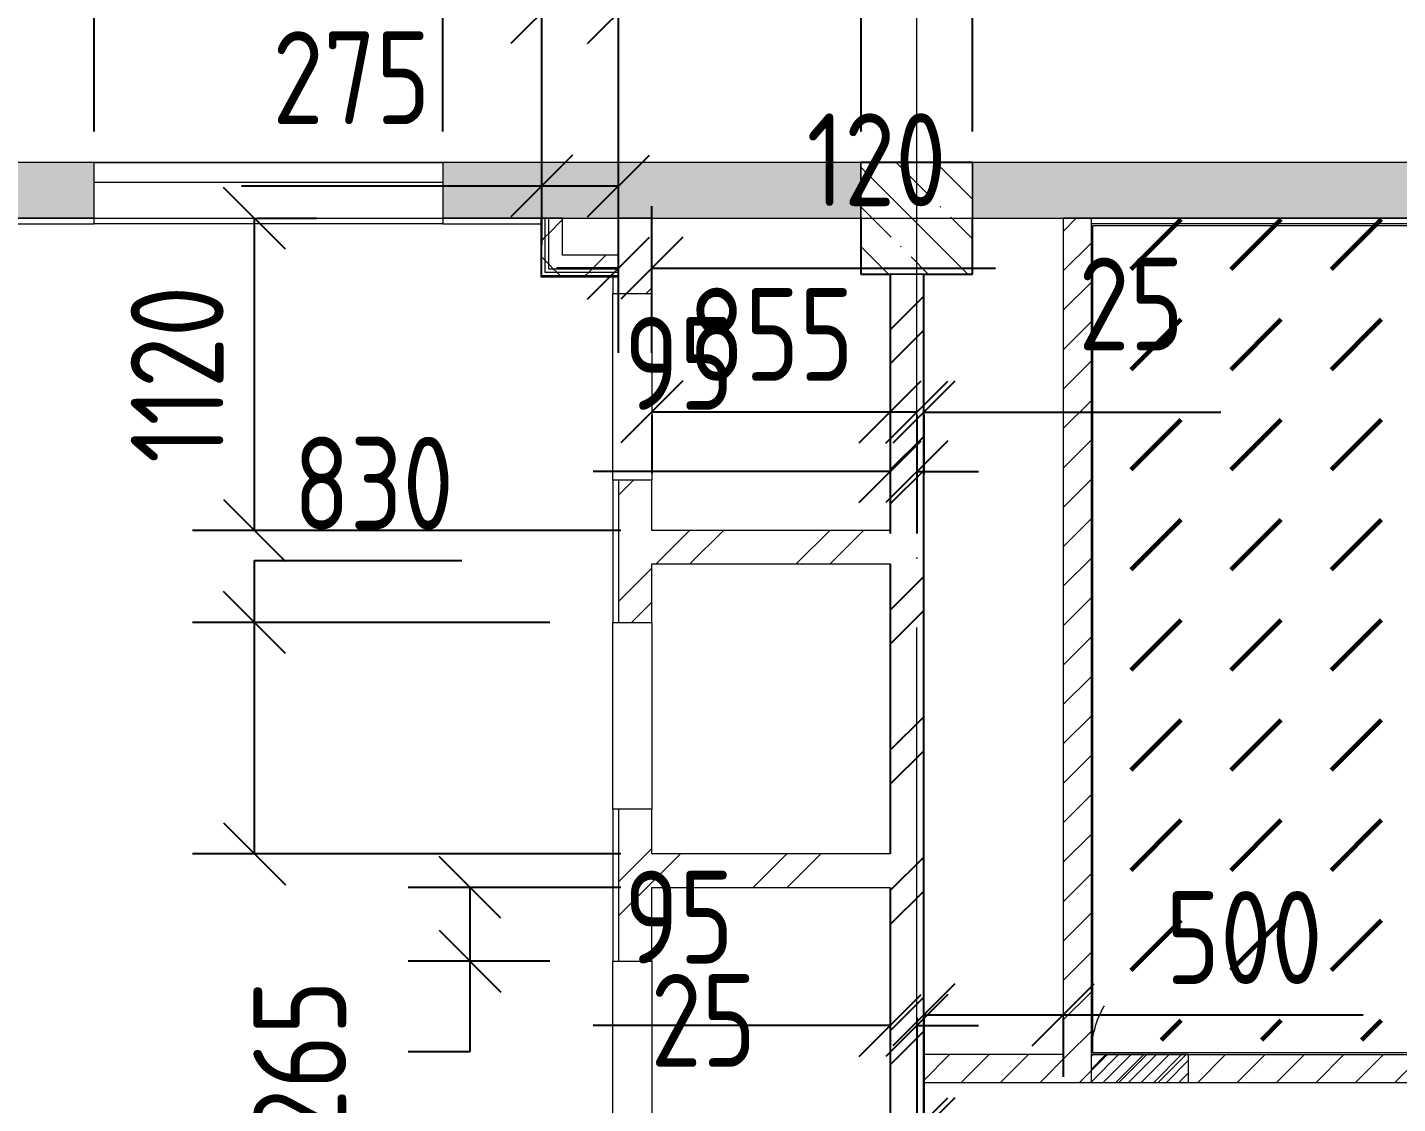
# Model space of a CAD drawing. Header units: millimetres. Extents: x -68946 to 288321, y -402657 to 324925.
# Drawn here: x 51360 to 56275, y 55199 to 59060 of the extents above; entities that cross this region are included whole.
import ezdxf

# ---------------------------------------------------------------- set-up
doc = ezdxf.new("R2010")
doc.units = ezdxf.units.MM
doc.linetypes.add('ADSK_Линия сетки', pattern=[2500, 2000, -250, 0, -250])
doc.layers.get('Defpoints').update_dxf_attribs({"color": 250})
for name, color, linetype, lineweight in [('4.3.1) Обесп. пов.-ти ЧНП-8', 152, 'Continuous', 60), ('A-____-____-DIMS', 250, 'Continuous', 9), ('A-DETL-GENF-OTLN', 250, 'Continuous', 5), ('A-DOOR-____-MCUT', 250, 'Continuous', 5), ('A-DOOR-____-OTLN', 250, 'Continuous', 5), ('A-GLAZ-____-MCUT', 250, 'Continuous', 9), ('A-GLAZ-____-OTLN', 250, 'Continuous', 5), ('A-WALL-____-MCUT', 250, 'Continuous', 13), ('A-WALL-____-PATT', 250, 'Continuous', 13), ('A-WALL-FNSH-MCUT', 250, 'Continuous', 13), ('I-WALL-____-OTLN', 250, 'Continuous', 9), ('S-COLS-____-MCUT', 250, 'Continuous', 25), ('S-COLS-____-OTLN', 250, 'Continuous', 9), ('S-GRID-____-OTLN', 250, 'Continuous', 9)]:
    doc.layers.add(name, color=color, linetype=linetype, lineweight=lineweight)
doc.styles.get("Standard").update_dxf_attribs({"font": 'ГОСТ тип А.ttf'})
doc.dimstyles.new('А3', dxfattribs={"dimtxt": 333, "dimasz": 222, "dimexe": 222, "dimexo": 111, "dimgap": 111, "dimtad": 1, "dimtoh": 1, "dimdec": 0, "dimrnd": 0.0015, "dimzin": 0, "dimdsep": 46, "dimtxsty": 'Standard', "dimblk": 'OBLIQUE', "dimcen": 0, "dimclrd": 7, "dimclre": 7, "dimclrt": 7, "dimadec": 0, "dimazin": 0, "dimtfac": 1, "dimtdec": 0, "dimtofl": 0, "dimtmove": 0, "dimatfit": 3, "dimfxl": 1, "dimtolj": 1, "dimtzin": 0, "dimarcsym": 0})
pattern_1 = [(45, (0, 0), (-251.4472, 251.4472), []), (45, (0, 381), (-251.4472, 251.4472), [])]
pattern_2 = [(45, (0, 0), (-70.71068, 70.71068), [])]
pattern_3 = [(45, (0, 0), (-141.42136, 141.42136), []), (135, (0, 0), (-141.42136, -141.42136), [])]

# ---------------------------------------------------------------- blocks, each defined once
blk = doc.blocks.new('Окно_СКБ_1Ст1 - 120_Окно_СКБ_1Ст_1250_ОК14Л-V5-Кладочный план на отм_ 0_000_ Секция 1_')
at = {"layer": 'A-GLAZ-____-MCUT'}
for p, q in [((-625, -125), (625, -125)), ((-625, -195), (625, -195))]:
    blk.add_line(p, q, dxfattribs=at)
at = {"layer": 'A-GLAZ-____-OTLN'}
for p, q in [((625, -125), (-625, -125)), ((-625, -195), (625, -195))]:
    blk.add_line(p, q, dxfattribs=at)
blk = doc.blocks.new('АР_Люк - ЛРС_ВК_350х400_наружный_NCS S 1000-N-42723972-Кладочный план на отм_ 0_000_ Секция 1_')
at = {"layer": 'A-DOOR-____-OTLN'}
h = blk.add_hatch(dxfattribs=at)
h.set_pattern_fill('FP_29', color=256, style=0, pattern_type=2)
h.set_pattern_definition([(45, (125, 0), (-22.6274, 22.6274), [])])
h.paths.add_polyline_path([(214.7, 50), (-50, 50), (-50, -50), (300, -50), (300, 50)])
at = {"layer": 'A-DETL-GENF-OTLN', "lineweight": 9}
for p, q in [((300, 50), (-50, 50)), ((-50, 50), (-50, -50)), ((300, -50), (300, 50)), ((-50, -50), (300, -50))]:
    blk.add_line(p, q, dxfattribs=at)
at = {"layer": 'A-DOOR-____-MCUT'}
blk.add_arc((300, 50), 350, 150, 180, dxfattribs=at)
blk = doc.blocks.new('_Oblique')
at = {"color": 0, "linetype": 'ByBlock', "lineweight": -2}
blk.add_line((-0.5, -0.5), (0.5, 0.5), dxfattribs=at)
blk = doc.blocks.new('DIMBLOCK197-Кладочный план на отм_ 0_000_ Секция 1_')
at = {"layer": 'A-____-____-DIMS', "color": 7, "lineweight": -2, "transparency": 16777216}
for p, q in [((54455, 55506.5), (54455, 55257.8)), ((54550, 55506.5), (54550, 55257.8)), ((54455, 55479.8), (53389.4, 55479.8)), ((54550, 55479.8), (54772, 55479.8))]:
    blk.add_line(p, q, dxfattribs=at)
at = {"layer": 'Defpoints', "color": 0, "transparency": 16777216}
for p in [(54455, 55617.5), (54550, 55617.5), (54550, 55479.8)]:
    blk.add_point(p, dxfattribs=at)
at = {"layer": 'A-____-____-DIMS', "color": 7, "lineweight": -2, "transparency": 16777216, "xscale": 222, "yscale": 222, "zscale": 222}
blk.add_blockref('_Oblique', (54455, 55479.8), dxfattribs=at)
at = {"layer": 'A-____-____-DIMS', "color": 7, "lineweight": -2, "transparency": 16777216, "xscale": 222, "yscale": 222, "zscale": 222, "rotation": 180}
blk.add_blockref('_Oblique', (54550, 55479.8), dxfattribs=at)
at = {"layer": 'A-____-____-DIMS', "color": 7, "transparency": 16777216, "insert": (53500.4, 56034.8), "char_height": 333, "width": 1.678, "attachment_point": 1, "line_spacing_factor": 1.022761}
blk.add_mtext('\\A1;95', dxfattribs=at)
blk = doc.blocks.new('DIMBLOCK198-Кладочный план на отм_ 0_000_ Секция 1_')
at = {"layer": 'A-____-____-DIMS', "color": 7, "lineweight": -2, "transparency": 16777216}
for p, q in [((54550, 55506.5), (54550, 54887.2)), ((54575, 55506.5), (54575, 54887.2)), ((54550, 55109.2), (53484.4, 55109.2)), ((54575, 55109.2), (54797, 55109.2))]:
    blk.add_line(p, q, dxfattribs=at)
at = {"layer": 'Defpoints', "color": 0, "transparency": 16777216}
for p in [(54550, 55617.5), (54575, 55617.5), (54575, 55109.2)]:
    blk.add_point(p, dxfattribs=at)
at = {"layer": 'A-____-____-DIMS', "color": 7, "lineweight": -2, "transparency": 16777216, "xscale": 222, "yscale": 222, "zscale": 222}
blk.add_blockref('_Oblique', (54550, 55109.2), dxfattribs=at)
at = {"layer": 'A-____-____-DIMS', "color": 7, "lineweight": -2, "transparency": 16777216, "xscale": 222, "yscale": 222, "zscale": 222, "rotation": 180}
blk.add_blockref('_Oblique', (54575, 55109.2), dxfattribs=at)
at = {"layer": 'A-____-____-DIMS', "color": 7, "transparency": 16777216, "insert": (53595.4, 55664.2), "char_height": 333, "width": 1.242, "attachment_point": 1, "line_spacing_factor": 1.022761}
blk.add_mtext('\\A1;25', dxfattribs=at)
blk = doc.blocks.new('DIMBLOCK199-Кладочный план на отм_ 0_000_ Секция 1_')
at = {"layer": 'A-____-____-DIMS', "color": 7, "lineweight": -2, "transparency": 16777216}
for p, q in [((54575, 55517.5), (55075, 55517.5)), ((54575, 55506.5), (54575, 55295.5)), ((55075, 55517.5), (56151.7, 55517.5)), ((55075, 55506.5), (55075, 55295.5))]:
    blk.add_line(p, q, dxfattribs=at)
at = {"layer": 'Defpoints', "color": 0, "transparency": 16777216}
for p in [(54575, 55617.5), (55075, 55617.5), (55075, 55517.5)]:
    blk.add_point(p, dxfattribs=at)
at = {"layer": 'A-____-____-DIMS', "color": 7, "lineweight": -2, "transparency": 16777216, "xscale": 222, "yscale": 222, "zscale": 222, "rotation": 180}
blk.add_blockref('_Oblique', (54575, 55517.5), dxfattribs=at)
at = {"layer": 'A-____-____-DIMS', "color": 7, "lineweight": -2, "transparency": 16777216, "xscale": 222, "yscale": 222, "zscale": 222}
blk.add_blockref('_Oblique', (55075, 55517.5), dxfattribs=at)
at = {"layer": 'A-____-____-DIMS', "color": 7, "transparency": 16777216, "insert": (55724.4, 55795), "char_height": 333, "width": 1.862, "attachment_point": 5}
blk.add_mtext('\\A1;500', dxfattribs=at)
blk = doc.blocks.new('DIMBLOCK209-Кладочный план на отм_ 0_000_ Секция 1_')
at = {"layer": 'A-____-____-DIMS', "color": 7, "lineweight": -2, "transparency": 16777216}
for p, q in [((53489, 55975), (52725.4, 55975)), ((52947.4, 55975), (52947.4, 55710)), ((53233.7, 55710), (52725.4, 55710)), ((52947.4, 55710), (52947.4, 55384.9)), ((52947.4, 55384.9), (52725.4, 55384.9))]:
    blk.add_line(p, q, dxfattribs=at)
at = {"layer": 'Defpoints', "color": 0, "transparency": 16777216}
for p in [(52947.4, 55975), (53600, 55975), (53344.7, 55710)]:
    blk.add_point(p, dxfattribs=at)
at = {"layer": 'A-____-____-DIMS', "color": 7, "lineweight": -2, "transparency": 16777216, "xscale": 222, "yscale": 222, "zscale": 222}
for p, rotation in [((52947.4, 55975), 90), ((52947.4, 55710), 270)]:
    blk.add_blockref('_Oblique', p, dxfattribs=dict(at, rotation=rotation))
at = {"layer": 'A-____-____-DIMS', "color": 7, "transparency": 16777216, "insert": (52170.4, 55068.6), "char_height": 333, "width": 1.862, "attachment_point": 1, "rotation": 90, "line_spacing_factor": 1.022761}
blk.add_mtext('\\A1;265', dxfattribs=at)
blk = doc.blocks.new('DIMBLOCK211-Кладочный план на отм_ 0_000_ Секция 1_')
at = {"layer": 'A-____-____-DIMS', "color": 7, "lineweight": -2, "transparency": 16777216}
for p, q in [((52174.6, 56925), (52174.6, 57147)), ((52174.6, 57147), (52918.3, 57147)), ((53233.7, 56925), (51952.6, 56925)), ((52174.6, 56095), (52174.6, 56925)), ((53489, 56095), (51952.6, 56095))]:
    blk.add_line(p, q, dxfattribs=at)
at = {"layer": 'Defpoints', "color": 0, "transparency": 16777216}
for p in [(52174.6, 56925), (53344.7, 56925), (53600, 56095)]:
    blk.add_point(p, dxfattribs=at)
at = {"layer": 'A-____-____-DIMS', "color": 7, "lineweight": -2, "transparency": 16777216, "xscale": 222, "yscale": 222, "zscale": 222}
for p, rotation in [((52174.6, 56925), 90), ((52174.6, 56095), 270)]:
    blk.add_blockref('_Oblique', p, dxfattribs=dict(at, rotation=rotation))
at = {"layer": 'A-____-____-DIMS', "color": 7, "transparency": 16777216, "insert": (52602, 57424.5), "char_height": 333, "width": 1.862, "attachment_point": 5}
blk.add_mtext('\\A1;830', dxfattribs=at)
blk = doc.blocks.new('DIMBLOCK214-Кладочный план на отм_ 0_000_ Секция 1_')
at = {"layer": 'A-____-____-DIMS', "color": 7, "lineweight": -2, "transparency": 16777216}
for p, q in [((52174.6, 57255), (52174.6, 58375)), ((52185.6, 58375), (52396.6, 58375)), ((53489, 57255), (51952.6, 57255))]:
    blk.add_line(p, q, dxfattribs=at)
at = {"layer": 'Defpoints', "color": 0, "transparency": 16777216}
for p in [(52074.6, 58375), (52174.6, 58375), (53600, 57255)]:
    blk.add_point(p, dxfattribs=at)
at = {"layer": 'A-____-____-DIMS', "color": 7, "lineweight": -2, "transparency": 16777216, "xscale": 222, "yscale": 222, "zscale": 222}
for p, rotation in [((52174.6, 58375), 90), ((52174.6, 57255), 270)]:
    blk.add_blockref('_Oblique', p, dxfattribs=dict(at, rotation=rotation))
at = {"layer": 'A-____-____-DIMS', "color": 7, "transparency": 16777216, "insert": (51897.1, 57815), "char_height": 333, "width": 2.114, "attachment_point": 5, "rotation": 90}
blk.add_mtext('\\A1;1120', dxfattribs=at)
blk = doc.blocks.new('DIMBLOCK215-Кладочный план на отм_ 0_000_ Секция 1_')
at = {"layer": 'A-____-____-DIMS', "color": 7, "lineweight": -2, "transparency": 16777216}
for p, q in [((53204.7, 58466), (53204.7, 59334.5)), ((53480, 58486), (53480, 59334.5)), ((53204.7, 59112.5), (53480, 59112.5)), ((53480, 59112.5), (54556.7, 59112.5))]:
    blk.add_line(p, q, dxfattribs=at)
at = {"layer": 'Defpoints', "color": 0, "transparency": 16777216}
for p in [(53480, 59112.5), (53204.7, 58355), (53480, 58375)]:
    blk.add_point(p, dxfattribs=at)
at = {"layer": 'A-____-____-DIMS', "color": 7, "lineweight": -2, "transparency": 16777216, "xscale": 222, "yscale": 222, "zscale": 222, "rotation": 180}
blk.add_blockref('_Oblique', (53204.7, 59112.5), dxfattribs=at)
at = {"layer": 'A-____-____-DIMS', "color": 7, "lineweight": -2, "transparency": 16777216, "xscale": 222, "yscale": 222, "zscale": 222}
blk.add_blockref('_Oblique', (53480, 59112.5), dxfattribs=at)
at = {"layer": 'A-____-____-DIMS', "color": 7, "transparency": 16777216, "insert": (54129.4, 59390), "char_height": 333, "width": 1.862, "attachment_point": 5}
blk.add_mtext('\\A1;275', dxfattribs=at)
blk = doc.blocks.new('DIMBLOCK216-Кладочный план на отм_ 0_000_ Секция 1_')
at = {"layer": 'A-____-____-DIMS', "color": 7, "lineweight": -2, "transparency": 16777216}
for p, q in [((53204.7, 58279), (53204.7, 58712.7)), ((53480, 57891.9), (53480, 58712.7)), ((53204.7, 58490.7), (52128, 58490.7)), ((53480, 58490.7), (53204.7, 58490.7))]:
    blk.add_line(p, q, dxfattribs=at)
at = {"layer": 'Defpoints', "color": 0, "transparency": 16777216}
for p in [(53480, 58490.7), (53204.7, 58168), (53480, 57780.9)]:
    blk.add_point(p, dxfattribs=at)
at = {"layer": 'A-____-____-DIMS', "color": 7, "lineweight": -2, "transparency": 16777216, "xscale": 222, "yscale": 222, "zscale": 222, "rotation": 180}
blk.add_blockref('_Oblique', (53204.7, 58490.7), dxfattribs=at)
at = {"layer": 'A-____-____-DIMS', "color": 7, "lineweight": -2, "transparency": 16777216, "xscale": 222, "yscale": 222, "zscale": 222}
blk.add_blockref('_Oblique', (53480, 58490.7), dxfattribs=at)
at = {"layer": 'A-____-____-DIMS', "color": 7, "transparency": 16777216, "insert": (52239, 59045.7), "char_height": 333, "width": 1.862, "attachment_point": 1, "line_spacing_factor": 1.022761}
blk.add_mtext('\\A1;275', dxfattribs=at)
blk = doc.blocks.new('DIMBLOCK217-Кладочный план на отм_ 0_000_ Секция 1_')
at = {"layer": 'A-____-____-DIMS', "color": 7, "lineweight": -2, "transparency": 16777216}
for p, q in [((53480, 57891.9), (53480, 58418.3)), ((53600, 57891.9), (53600, 58418.3)), ((53480, 58196.3), (53258, 58196.3)), ((53600, 58196.3), (54832.1, 58196.3))]:
    blk.add_line(p, q, dxfattribs=at)
at = {"layer": 'Defpoints', "color": 0, "transparency": 16777216}
for p in [(53600, 58196.3), (53480, 57780.9), (53600, 57780.9)]:
    blk.add_point(p, dxfattribs=at)
at = {"layer": 'A-____-____-DIMS', "color": 7, "lineweight": -2, "transparency": 16777216, "xscale": 222, "yscale": 222, "zscale": 222}
blk.add_blockref('_Oblique', (53480, 58196.3), dxfattribs=at)
at = {"layer": 'A-____-____-DIMS', "color": 7, "lineweight": -2, "transparency": 16777216, "xscale": 222, "yscale": 222, "zscale": 222, "rotation": 180}
blk.add_blockref('_Oblique', (53600, 58196.3), dxfattribs=at)
at = {"layer": 'A-____-____-DIMS', "color": 7, "transparency": 16777216, "insert": (54155, 58751.3), "char_height": 333, "width": 1.678, "attachment_point": 1, "line_spacing_factor": 1.022761}
blk.add_mtext('\\A1;120', dxfattribs=at)
blk = doc.blocks.new('DIMBLOCK218-Кладочный план на отм_ 0_000_ Секция 1_')
at = {"layer": 'A-____-____-DIMS', "color": 7, "lineweight": -2, "transparency": 16777216}
for p, q in [((53600, 57680.9), (54455, 57680.9)), ((53600, 57669.9), (53600, 57458.9)), ((54455, 57669.9), (54455, 57458.9))]:
    blk.add_line(p, q, dxfattribs=at)
at = {"layer": 'Defpoints', "color": 0, "transparency": 16777216}
for p in [(53600, 57780.9), (54455, 57780.9), (54455, 57680.9)]:
    blk.add_point(p, dxfattribs=at)
at = {"layer": 'A-____-____-DIMS', "color": 7, "lineweight": -2, "transparency": 16777216, "xscale": 222, "yscale": 222, "zscale": 222, "rotation": 180}
blk.add_blockref('_Oblique', (53600, 57680.9), dxfattribs=at)
at = {"layer": 'A-____-____-DIMS', "color": 7, "lineweight": -2, "transparency": 16777216, "xscale": 222, "yscale": 222, "zscale": 222}
blk.add_blockref('_Oblique', (54455, 57680.9), dxfattribs=at)
at = {"layer": 'A-____-____-DIMS', "color": 7, "transparency": 16777216, "insert": (54027.5, 57958.4), "char_height": 333, "width": 1.862, "attachment_point": 5}
blk.add_mtext('\\A1;855', dxfattribs=at)
blk = doc.blocks.new('DIMBLOCK219-Кладочный план на отм_ 0_000_ Секция 1_')
at = {"layer": 'A-____-____-DIMS', "color": 7, "lineweight": -2, "transparency": 16777216}
for p, q in [((54455, 57669.9), (54455, 57244.1)), ((54550, 57669.9), (54550, 57244.1)), ((54455, 57466.1), (53389.4, 57466.1)), ((54550, 57466.1), (54772, 57466.1))]:
    blk.add_line(p, q, dxfattribs=at)
at = {"layer": 'Defpoints', "color": 0, "transparency": 16777216}
for p in [(54455, 57780.9), (54550, 57780.9), (54550, 57466.1)]:
    blk.add_point(p, dxfattribs=at)
at = {"layer": 'A-____-____-DIMS', "color": 7, "lineweight": -2, "transparency": 16777216, "xscale": 222, "yscale": 222, "zscale": 222}
blk.add_blockref('_Oblique', (54455, 57466.1), dxfattribs=at)
at = {"layer": 'A-____-____-DIMS', "color": 7, "lineweight": -2, "transparency": 16777216, "xscale": 222, "yscale": 222, "zscale": 222, "rotation": 180}
blk.add_blockref('_Oblique', (54550, 57466.1), dxfattribs=at)
at = {"layer": 'A-____-____-DIMS', "color": 7, "transparency": 16777216, "insert": (53500.4, 58021.1), "char_height": 333, "width": 1.678, "attachment_point": 1, "line_spacing_factor": 1.022761}
blk.add_mtext('\\A1;95', dxfattribs=at)
blk = doc.blocks.new('DIMBLOCK220-Кладочный план на отм_ 0_000_ Секция 1_')
at = {"layer": 'A-____-____-DIMS', "color": 7, "lineweight": -2, "transparency": 16777216}
for p, q in [((54550, 57679.2), (54328, 57679.2)), ((54550, 57669.9), (54550, 57457.2)), ((54575, 57679.2), (55640.6, 57679.2)), ((54575, 57669.9), (54575, 57457.2))]:
    blk.add_line(p, q, dxfattribs=at)
at = {"layer": 'Defpoints', "color": 0, "transparency": 16777216}
for p in [(54550, 57780.9), (54575, 57780.9), (54575, 57679.2)]:
    blk.add_point(p, dxfattribs=at)
at = {"layer": 'A-____-____-DIMS', "color": 7, "lineweight": -2, "transparency": 16777216, "xscale": 222, "yscale": 222, "zscale": 222}
blk.add_blockref('_Oblique', (54550, 57679.2), dxfattribs=at)
at = {"layer": 'A-____-____-DIMS', "color": 7, "lineweight": -2, "transparency": 16777216, "xscale": 222, "yscale": 222, "zscale": 222, "rotation": 180}
blk.add_blockref('_Oblique', (54575, 57679.2), dxfattribs=at)
at = {"layer": 'A-____-____-DIMS', "color": 7, "transparency": 16777216, "insert": (55130, 58234.2), "char_height": 333, "width": 1.242, "attachment_point": 1, "line_spacing_factor": 1.022761}
blk.add_mtext('\\A1;25', dxfattribs=at)
blk = doc.blocks.new('DIMBLOCK372-Кладочный план на отм_ 0_000_ Секция 1_')
at = {"layer": 'A-____-____-DIMS', "color": 7, "lineweight": -2, "transparency": 16777216}
for p, q in [((50950, 58686), (50950, 60593.3)), ((51600, 58686), (51600, 60593.3)), ((50950, 60371.3), (51600, 60371.3)), ((51600, 60371.3), (52676.7, 60371.3))]:
    blk.add_line(p, q, dxfattribs=at)
at = {"layer": 'Defpoints', "color": 0, "transparency": 16777216}
for p in [(51600, 60371.3), (50950, 58575), (51600, 58575)]:
    blk.add_point(p, dxfattribs=at)
at = {"layer": 'A-____-____-DIMS', "color": 7, "lineweight": -2, "transparency": 16777216, "xscale": 222, "yscale": 222, "zscale": 222, "rotation": 180}
blk.add_blockref('_Oblique', (50950, 60371.3), dxfattribs=at)
at = {"layer": 'A-____-____-DIMS', "color": 7, "lineweight": -2, "transparency": 16777216, "xscale": 222, "yscale": 222, "zscale": 222}
blk.add_blockref('_Oblique', (51600, 60371.3), dxfattribs=at)
at = {"layer": 'A-____-____-DIMS', "color": 7, "transparency": 16777216, "insert": (52249.4, 60648.8), "char_height": 333, "width": 1.862, "attachment_point": 5}
blk.add_mtext('\\A1;650', dxfattribs=at)
blk = doc.blocks.new('DIMBLOCK373-Кладочный план на отм_ 0_000_ Секция 1_')
at = {"layer": 'A-____-____-DIMS', "color": 7, "lineweight": -2, "transparency": 16777216}
for p, q in [((51600, 58686), (51600, 60593.3)), ((52850, 58686), (52850, 60593.3)), ((51600, 60371.3), (52850, 60371.3))]:
    blk.add_line(p, q, dxfattribs=at)
at = {"layer": 'Defpoints', "color": 0, "transparency": 16777216}
for p in [(52850, 60371.3), (51600, 58575), (52850, 58575)]:
    blk.add_point(p, dxfattribs=at)
at = {"layer": 'A-____-____-DIMS', "color": 7, "lineweight": -2, "transparency": 16777216, "xscale": 222, "yscale": 222, "zscale": 222, "rotation": 180}
blk.add_blockref('_Oblique', (51600, 60371.3), dxfattribs=at)
at = {"layer": 'A-____-____-DIMS', "color": 7, "lineweight": -2, "transparency": 16777216, "xscale": 222, "yscale": 222, "zscale": 222}
blk.add_blockref('_Oblique', (52850, 60371.3), dxfattribs=at)
at = {"layer": 'A-____-____-DIMS', "color": 7, "transparency": 16777216, "insert": (52225, 60648.8), "char_height": 333, "width": 2.299, "attachment_point": 5}
blk.add_mtext('\\A1;1250', dxfattribs=at)
blk = doc.blocks.new('DIMBLOCK374-Кладочный план на отм_ 0_000_ Секция 1_')
at = {"layer": 'A-____-____-DIMS', "color": 7, "lineweight": -2, "transparency": 16777216}
for p, q in [((52850, 58686), (52850, 60593.3)), ((54350, 58686), (54350, 60593.3)), ((52850, 60371.3), (54350, 60371.3))]:
    blk.add_line(p, q, dxfattribs=at)
at = {"layer": 'Defpoints', "color": 0, "transparency": 16777216}
for p in [(54350, 60371.3), (52850, 58575), (54350, 58575)]:
    blk.add_point(p, dxfattribs=at)
at = {"layer": 'A-____-____-DIMS', "color": 7, "lineweight": -2, "transparency": 16777216, "xscale": 222, "yscale": 222, "zscale": 222, "rotation": 180}
blk.add_blockref('_Oblique', (52850, 60371.3), dxfattribs=at)
at = {"layer": 'A-____-____-DIMS', "color": 7, "lineweight": -2, "transparency": 16777216, "xscale": 222, "yscale": 222, "zscale": 222}
blk.add_blockref('_Oblique', (54350, 60371.3), dxfattribs=at)
at = {"layer": 'A-____-____-DIMS', "color": 7, "transparency": 16777216, "insert": (53600, 60648.8), "char_height": 333, "width": 2.299, "attachment_point": 5}
blk.add_mtext('\\A1;1500', dxfattribs=at)
blk = doc.blocks.new('DIMBLOCK375-Кладочный план на отм_ 0_000_ Секция 1_')
at = {"layer": 'A-____-____-DIMS', "color": 7, "lineweight": -2, "transparency": 16777216}
for p, q in [((54350, 58686), (54350, 60263.8)), ((54750, 58686), (54750, 60263.8)), ((54350, 60041.8), (54750, 60041.8)), ((54750, 60041.8), (55860, 60041.8))]:
    blk.add_line(p, q, dxfattribs=at)
at = {"layer": 'Defpoints', "color": 0, "transparency": 16777216}
for p in [(54750, 60041.8), (54350, 58575), (54750, 58575)]:
    blk.add_point(p, dxfattribs=at)
at = {"layer": 'A-____-____-DIMS', "color": 7, "lineweight": -2, "transparency": 16777216, "xscale": 222, "yscale": 222, "zscale": 222, "rotation": 180}
blk.add_blockref('_Oblique', (54350, 60041.8), dxfattribs=at)
at = {"layer": 'A-____-____-DIMS', "color": 7, "lineweight": -2, "transparency": 16777216, "xscale": 222, "yscale": 222, "zscale": 222}
blk.add_blockref('_Oblique', (54750, 60041.8), dxfattribs=at)
at = {"layer": 'A-____-____-DIMS', "color": 7, "transparency": 16777216, "insert": (55083, 60596.8), "char_height": 333, "width": 1.946, "attachment_point": 1, "line_spacing_factor": 1.022761}
blk.add_mtext('\\A1;400', dxfattribs=at)
blk = doc.blocks.new('DIMBLOCK376-Кладочный план на отм_ 0_000_ Секция 1_')
at = {"layer": 'A-____-____-DIMS', "color": 7, "lineweight": -2, "transparency": 16777216}
for p, q in [((54750, 58686), (54750, 60593.3)), ((58850, 58686), (58850, 60593.3)), ((54750, 60371.3), (58850, 60371.3))]:
    blk.add_line(p, q, dxfattribs=at)
at = {"layer": 'Defpoints', "color": 0, "transparency": 16777216}
for p in [(58850, 60371.3), (54750, 58575), (58850, 58575)]:
    blk.add_point(p, dxfattribs=at)
at = {"layer": 'A-____-____-DIMS', "color": 7, "lineweight": -2, "transparency": 16777216, "xscale": 222, "yscale": 222, "zscale": 222, "rotation": 180}
blk.add_blockref('_Oblique', (54750, 60371.3), dxfattribs=at)
at = {"layer": 'A-____-____-DIMS', "color": 7, "lineweight": -2, "transparency": 16777216, "xscale": 222, "yscale": 222, "zscale": 222}
blk.add_blockref('_Oblique', (58850, 60371.3), dxfattribs=at)
at = {"layer": 'A-____-____-DIMS', "color": 7, "transparency": 16777216, "insert": (56800, 60648.8), "char_height": 333, "width": 2.382, "attachment_point": 5}
blk.add_mtext('\\A1;4100', dxfattribs=at)

msp = doc.modelspace()

# ---------------------------------------------------------------- hatches: boundary and pattern name
h = msp.add_hatch()
h.set_pattern_fill('FP_2', color=256, style=0, pattern_type=2)
h.set_pattern_definition(pattern_1)
h.paths.add_polyline_path([(54575, 54875), (54575, 58175.0006), (54455, 58175.0006), (54455, 54875), (54457.6854, 54875)])
at = {"layer": '4.3.1) Обесп. пов.-ти ЧНП-8'}
h = msp.add_hatch(dxfattribs=at)
h.set_pattern_fill('DASH', color=256, scale=80, angle=45)
h.paths.add_polyline_path([(55175, 58375.0223), (61189, 58375.0223), (61189, 55428.3982), (55175, 55428.3982)])
at = {"layer": 'A-WALL-____-PATT', "lineweight": 15}
h = msp.add_hatch(dxfattribs=at)
h.set_pattern_fill('FP_9', color=256, style=0, pattern_type=2)
h.set_pattern_definition([(50, (0, 0), (364.3679, -31.8783), [38.1, -419.1]), (355, (0, 0), (-70.4859, 382.1133), [30.48, -335.28]), (100.451, (30.36, -2.66), (293.885, 350.2334), [32.38, -356.18]), (46.184, (0, 101.6), (542.1585, -84.0858), [57.15, -628.65]), (96.636, (45.2, 94.6), (474.805, 494.8554), [48.57, -534.27]), (351.184, (0, 101.6), (474.8102, 494.85), [45.72, -502.92]), (21, (50.8, 76.2), (303.2285, -204.5305), [38.1, -419.1]), (326, (50.8, 76.2), (123.6039, 368.376), [30.48, -335.28]), (71.451, (76.07, 59.16), (426.8341, 163.8427), [32.38, -356.18]), (37.5, (0, 0), (6.17665, 169.11015), [16.764, -314.452, 16.764, -323.596, -336.55]), (37.5, (0, 0), (6.17665, 169.11015), [-671.576, 16.764, -319.786]), (7.5, (0, 0), (133.63888, 200.3615), [16.764, -177.292, 16.764, -306.832, -128.27]), (7.5, (0, 0), (133.63888, 200.3615), [-517.652, 16.764, -111.506]), (327.5, (-113.28, 0), (271.18182, -11.45836), [16.764, -110.236, 16.764, -379.476, -525.78]), (327.5, (-113.28, 0), (271.18182, -11.45836), [-523.24, 16.764, -509.016]), (317.5, (-164.08, 0), (296.2585, 50.85285), [16.764, -148.336, 16.764, -246.38, -373.38]), (317.5, (-164.08, 0), (296.2585, 50.85285), [-428.244, 16.764, -356.616])])
h.paths.add_polyline_path([(69050, 58375), (69050, 58575), (63749.9781, 58575.0085), (63749.9781, 58375.0085), (67102.2057, 58375.0031)])
h.paths.add_polyline_path([(63349.9781, 58375.0091), (63349.9781, 58575.0091), (63020.2294, 58575.0097), (63020.2294, 58375.0097), (63253.8734, 58375.0093)])
h.paths.add_polyline_path([(61820.2294, 58375.0116), (61820.2294, 58575.0116), (61170, 58575.0126), (61170, 58375.0126), (61685, 58375.0118)])
h.paths.add_polyline_path([(60270, 58375.014), (60270, 58575.014), (59249.9781, 58575.0157), (59249.9781, 58375.0157), (59405.5412, 58375.0154)])
h.paths.add_polyline_path([(58849.9781, 58375.0163), (58849.9781, 58575.0163), (54749.9781, 58575.0229), (54749.9781, 58375.0229), (58306.0176, 58375.0172)])
h.paths.add_polyline_path([(54349.9781, 58375.0235), (54349.9781, 58575.0235), (52850, 58575.0259), (52850, 58375.0259), (53907.9236, 58375.0242)])
h.paths.add_polyline_path([(51600, 58375.0279), (51600, 58575.0279), (50950, 58575.0289), (50950, 58375.0289)])
h.paths.add_polyline_path([(49649.9781, 58375.031), (49649.9781, 58575.031), (48550, 58575.0328), (48550, 58375.0328), (49509.8296, 58375.0312)])
h.paths.add_polyline_path([(45349.9781, 58375.0379), (45349.9781, 58575.0379), (44200.229, 58575.0397), (44200.229, 58375.0397), (45111.7356, 58375.0383)])
h.paths.add_polyline_path([(41400.229, 58375.0442), (41400.229, 58575.0442), (41249.9781, 58575.0444), (41249.9781, 58375.0444), (41263.4033, 58375.0444)])
h.paths.add_polyline_path([(40849.9781, 58375.0451), (40849.9781, 58575.0451), (39850, 58575.0467), (39850, 58375.0467), (40713.6415, 58375.0453)])
h.paths.add_polyline_path([(38600, 58375.0487), (38600, 58575.0487), (37950, 58575.0497), (37950, 58375.0497), (38514.5945, 58375.0488)])
h.paths.add_polyline_path([(37050, 58375.0512), (37050, 58575.0512), (36349.9781, 58575.0523), (36349.9781, 58375.0523), (36865.3093, 58375.0515)])
h.paths.add_polyline_path([(35949.9781, 58375.0529), (35949.9781, 58575.0529), (35500, 58575.0536), (35500, 58375.0536), (35765.7858, 58375.0532)])
h.paths.add_polyline_path([(32700, 58375.0581), (32700, 58575.0581), (31725.0002, 58575.0597), (31724.9998, 58375.0597), (32655, 58375.0582)])
h = msp.add_hatch(dxfattribs=at)
h.set_pattern_fill('FP_28', color=42, style=0, pattern_type=2)
h.set_pattern_definition(pattern_3)
h.paths.add_polyline_path([(53279.6954, 58193.0006), (53279.6954, 58375), (53229.6954, 58375), (53229.6954, 58193.0006)])
h = msp.add_hatch(dxfattribs=at)
h.set_pattern_fill('FP_2', color=256, style=0, pattern_type=2)
h.set_pattern_definition(pattern_1)
h.paths.add_polyline_path([(53480, 54795.0006), (53600, 54795.0006), (53600, 55040), (53480, 55040)])
h.paths.add_polyline_path([(53480, 55710), (53600, 55710), (53600, 56255), (53480, 56255)])
h.paths.add_polyline_path([(53600, 56925), (53600, 57435), (53480, 57435), (53480, 56925)])
h.paths.add_polyline_path([(53480, 58105), (53600, 58105), (53600, 58375.0248), (53480, 58375.0248), (53480, 58165.0006)])
h = msp.add_hatch(dxfattribs=at)
h.set_pattern_fill('FP_6', color=94, style=0, pattern_type=2)
h.set_pattern_definition(pattern_2)
h.paths.add_polyline_path([(55175, 55375.0006), (55175, 58375.0223), (55075, 58375.0223), (55075, 55375.0006)])
h = msp.add_hatch(dxfattribs=at)
h.set_pattern_fill('FP_28', color=42, style=0, pattern_type=2)
h.set_pattern_definition(pattern_3)
h.paths.add_polyline_path([(53279.6954, 58193.0006), (53480, 58193.0006), (53480, 58243.0006), (53279.6954, 58243.0006)])
h = msp.add_hatch(dxfattribs=at)
h.set_pattern_fill('FP_2', color=256, style=0, pattern_type=2)
h.set_pattern_definition(pattern_1)
h.paths.add_polyline_path([(54455, 57135), (54455, 57255), (53600, 57255), (53600, 57135), (53907.9236, 57135)])
h = msp.add_hatch(dxfattribs=at)
h.set_pattern_fill('FP_2', color=256, style=0, pattern_type=2)
h.set_pattern_definition(pattern_1)
h.paths.add_polyline_path([(54455, 55975.0006), (54455, 56095.0006), (53600, 56095.0006), (53600, 55975.0006), (53907.9236, 55975.0006)])
h = msp.add_hatch(dxfattribs=at)
h.set_pattern_fill('FP_6', color=94, style=0, pattern_type=2)
h.set_pattern_definition(pattern_2)
h.paths.add_polyline_path([(54575, 55275.0006), (59575.0005, 55275.0006), (59575.0005, 55375.0006), (54575, 55375.0006)])
at = {"layer": 'I-WALL-____-OTLN'}
h = msp.add_hatch(dxfattribs=at)
h.set_pattern_fill('FP_28', color=30, style=0, pattern_type=2)
h.set_pattern_definition(pattern_3)
h.paths.add_polyline_path([(53217.1954, 58168.0006), (53217.1954, 58375), (53204.6954, 58375), (53204.6954, 58168.0006)])
h = msp.add_hatch(dxfattribs=at)
h.set_pattern_fill('FP_28', color=30, style=0, pattern_type=2)
h.set_pattern_definition(pattern_3)
h.paths.add_polyline_path([(53217.1954, 58180.5006), (53229.6954, 58180.5006), (53229.6954, 58375), (53217.1954, 58375), (53217.1954, 58264.1097)])
h = msp.add_hatch(dxfattribs=at)
h.set_pattern_fill('FP_28', color=30, style=0, pattern_type=2)
h.set_pattern_definition(pattern_3)
h.paths.add_polyline_path([(53229.6954, 58180.5006), (53480, 58180.5006), (53480, 58193.0006), (53229.6954, 58193.0006)])
h = msp.add_hatch(dxfattribs=at)
h.set_pattern_fill('FP_28', color=30, style=0, pattern_type=2)
h.set_pattern_definition(pattern_3)
h.paths.add_polyline_path([(53480, 58168.0006), (53480, 58180.5006), (53217.1954, 58180.5006), (53217.1954, 58168.0006), (53460, 58168.0006)])
at = {"layer": 'S-COLS-____-OTLN', "lineweight": 5}
h = msp.add_hatch(dxfattribs=at)
h.set_pattern_fill('FP_8', color=256, style=0, pattern_type=2)
h.set_pattern_definition([(135, (0, 0), (-142.5612, -142.5612), []), (135, (142.56, 0), (-142.5612, -142.5612), [252.016, -50.403, 3.353, -47.05])])
h.paths.add_polyline_path([(54349.9781, 58175.0006), (54749.9781, 58175.0006), (54749.9781, 58575.0006), (54349.9781, 58575.0006), (54349.9781, 58375.0235)])

# ---------------------------------------------------------------- linework, layer by layer
for p, q in [((54455, 58175.0006), (54455, 57255)), ((54575, 54875), (54575, 58175.0006)), ((54455, 57135), (54455, 56095.0006)), ((54455, 55975.0006), (54455, 54875))]:
    msp.add_line(p, q)
at = {"layer": 'A-WALL-____-MCUT', "lineweight": 15}
for p, q in [((51600, 58575.0279), (50950, 58575.0289)), ((51600, 58375.0279), (51600, 58575.0279)), ((54349.9781, 58575.0235), (52850, 58575.0259)), ((52850, 58575.0259), (52850, 58375.0259)), ((54349.9781, 58375.0235), (54349.9781, 58575.0235)), ((58849.9781, 58575.0163), (54749.9781, 58575.0229)), ((54749.9781, 58575.0229), (54749.9781, 58375.0229)), ((50950, 58375.0289), (51600, 58375.0279)), ((51600, 58375), (50950, 58375)), ((52850, 58375.0259), (53201.6954, 58375.0253)), ((53204.6954, 58375), (52850, 58375)), ((53201.6954, 58375.0253), (53201.6954, 58165.0006)), ((53204.6954, 58375.0253), (53201.6954, 58375.0253)), ((53204.6954, 58375.0253), (54349.9781, 58375.0235)), ((53204.6954, 58168.0006), (53204.6954, 58375.0253)), ((53217.1954, 58180.5006), (53217.1954, 58375)), ((53279.6954, 58375), (53229.6954, 58375)), ((53229.6954, 58193.0006), (53229.6954, 58375)), ((53279.6954, 58243.0006), (53279.6954, 58375)), ((53600, 58375.0248), (53480, 58375.0248)), ((53480, 58375.0248), (53480, 58243.0006)), ((53600, 58105), (53600, 58375.0248)), ((54749.9781, 58375.0229), (58849.9781, 58375.0163)), ((55175, 58375.0223), (55075, 58375.0223)), ((55075, 58375.0223), (55075, 55375.0006)), ((55175, 58375), (55175, 58375.0223)), ((55175, 58375), (55175, 58355)), ((58849.9781, 58375), (55175, 58375)), ((55175, 58355), (55175, 55375.0006)), ((58829.9781, 58355), (55175, 58355)), ((55181, 55381.0006), (55181, 58349)), ((55181, 58349), (58823.9781, 58349)), ((53480, 58243.0006), (53279.6954, 58243.0006)), ((53480, 58193.0006), (53480, 58243.0006)), ((53480, 58193.0006), (53229.6954, 58193.0006)), ((53480, 58105), (53480, 58193.0006)), ((53201.6954, 58165.0006), (53480, 58165.0006)), ((53480, 58168.0006), (53204.6954, 58168.0006)), ((53480, 58180.5006), (53217.1954, 58180.5006)), ((54575, 58175.0006), (54455, 58175.0006)), ((53480, 58105), (53600, 58105)), ((53600, 57435), (53480, 57435)), ((53480, 57435), (53480, 56925)), ((53600, 57255), (53600, 57435)), ((54455, 57255), (53600, 57255)), ((53600, 56925), (53600, 57135)), ((53600, 57135), (54455, 57135)), ((53480, 56925), (53600, 56925)), ((53600, 56255), (53480, 56255)), ((53480, 56255), (53480, 55710)), ((53600, 56095.0006), (53600, 56255)), ((54455, 56095.0006), (53600, 56095.0006)), ((53600, 55710), (53600, 55975.0006)), ((53600, 55975.0006), (54455, 55975.0006)), ((53480, 55710), (53600, 55710)), ((55075, 55375.0006), (54575, 55375.0006)), ((55175, 55375.0006), (59675.0005, 55375.0006)), ((59681.0005, 55381.0006), (55181, 55381.0006)), ((54575, 55275.0006), (59575.0005, 55275.0006))]:
    msp.add_line(p, q, dxfattribs=at)
at = {"layer": 'A-WALL-FNSH-MCUT', "lineweight": 15}
for p, q in [((50950, 58355), (51600, 58355)), ((51600, 58355), (51600, 58375)), ((52850, 58375), (52850, 58355)), ((52850, 58355), (53204.6954, 58355)), ((53229.6954, 58375), (53204.6954, 58375)), ((53460, 58168.0006), (53460, 58105)), ((53460, 58105), (53480, 58105)), ((53460, 57435), (53460, 56925)), ((53480, 57435), (53460, 57435)), ((53460, 56925), (53480, 56925)), ((53460, 56255), (53460, 55710)), ((53480, 56255), (53460, 56255)), ((53460, 55710), (53480, 55710))]:
    msp.add_line(p, q, dxfattribs=at)
at = {"layer": 'I-WALL-____-OTLN', "lineweight": 15}
for p, q in [((51600, 58575.0279), (52850, 58575.0259)), ((52850, 58355), (51600, 58355)), ((53460, 57435), (53460, 58105)), ((53600, 58105), (53600, 57435)), ((53460, 56255), (53460, 56925)), ((53600, 56925), (53600, 56255)), ((53460, 55040), (53460, 55710)), ((53600, 55710), (53600, 55040))]:
    msp.add_line(p, q, dxfattribs=at)
at = {"layer": 'S-COLS-____-MCUT'}
for p, q in [((54749.9781, 58575.0006), (54349.9781, 58575.0006)), ((54349.9781, 58375.0235), (54349.9781, 58175.0006)), ((54749.9781, 58175.0006), (54749.9781, 58375.0229)), ((54349.9781, 58175.0006), (54455, 58175.0006)), ((54575, 58175.0006), (54749.9781, 58175.0006))]:
    msp.add_line(p, q, dxfattribs=at)
at = {"layer": 'S-COLS-____-OTLN'}
for p, q in [((54349.9781, 58575.0006), (54349.9781, 58375.0235)), ((54749.9781, 58375.0229), (54749.9781, 58575.0006)), ((54455, 58175.0006), (54575, 58175.0006))]:
    msp.add_line(p, q, dxfattribs=at)
at = {"layer": 'S-GRID-____-OTLN', "linetype": 'ADSK_Линия сетки'}
for p, q in [((54550, 39906.0281), (54550, 61202.0051)), ((-3669.3683, 58375.0006), (72376.0288, 58375.0006))]:
    msp.add_line(p, q, dxfattribs=at)

# ---------------------------------------------------------------- block references
at = {"layer": 'A-DOOR-____-OTLN', "color": 50}
msp.add_blockref('АР_Люк - ЛРС_ВК_350х400_наружный_NCS S 1000-N-42723972-Кладочный план на отм_ 0_000_ Секция 1_', (55225, 55325.0006), dxfattribs=at)
at = {"layer": 'A-GLAZ-____-OTLN'}
msp.add_blockref('Окно_СКБ_1Ст1 - 120_Окно_СКБ_1Ст_1250_ОК14Л-V5-Кладочный план на отм_ 0_000_ Секция 1_', (52225, 58700), dxfattribs=at)

# ---------------------------------------------------------------- dimensions: what is measured, and where the dimension line sits
at = {"layer": 'A-____-____-DIMS'}
for base, p1, p2, picture, middle in [((51600, 60371.2672), (50950, 58575.0289), (51600, 58575.0279), 'DIMBLOCK372-Кладочный план на отм_ 0_000_ Секция 1_', (52249.35, 60648.7672)), ((52850, 60371.2672), (51600, 58575.0279), (52850, 58575.0259), 'DIMBLOCK373-Кладочный план на отм_ 0_000_ Секция 1_', (52225, 60648.7672)), ((54349.9781, 60371.2672), (52850, 58575.0259), (54349.9781, 58575.0006), 'DIMBLOCK374-Кладочный план на отм_ 0_000_ Секция 1_', (53599.989, 60648.7672)), ((58849.9781, 60371.2672), (54749.9781, 58575.0006), (58849.9781, 58575.0006), 'DIMBLOCK376-Кладочный план на отм_ 0_000_ Секция 1_', (56799.9781, 60648.7672)), ((53480, 59112.4812), (53204.6954, 58355), (53480, 58375.0248), 'DIMBLOCK215-Кладочный план на отм_ 0_000_ Секция 1_', (54129.35, 59389.9812)), ((54455, 57680.9003), (53600, 57780.8852), (54455, 57780.8852), 'DIMBLOCK218-Кладочный план на отм_ 0_000_ Секция 1_', (54027.5, 57958.4003)), ((55075, 55517.5371), (54575, 55617.522), (55075, 55617.522), 'DIMBLOCK199-Кладочный план на отм_ 0_000_ Секция 1_', (55724.35, 55795.0371))]:
    dim = msp.add_linear_dim(base=base, p1=p1, p2=p2, dimstyle='А3', dxfattribs=at)
    dim.commit()
    dim.dimension.update_dxf_attribs({"geometry": picture, "text_midpoint": middle})
for base, p1, p2, picture, middle in [((54749.9781, 60041.8382), (54349.9781, 58575.0006), (54749.9781, 58575.0006), 'DIMBLOCK375-Кладочный план на отм_ 0_000_ Секция 1_', (55415.9781, 60041.8382)), ((53480, 58490.7113), (53204.6954, 58168.0006), (53480, 57780.8852), 'DIMBLOCK216-Кладочный план на отм_ 0_000_ Секция 1_', (52555.3454, 58490.7113)), ((53600, 58196.332), (53480, 57780.8852), (53600, 57780.8852), 'DIMBLOCK217-Кладочный план на отм_ 0_000_ Секция 1_', (54438.05, 58196.332)), ((54575, 57679.1766), (54550, 57780.8852), (54575, 57780.8852), 'DIMBLOCK220-Кладочный план на отм_ 0_000_ Секция 1_', (55329.8, 57679.1766)), ((54550, 57466.0549), (54455, 57780.8852), (54550, 57780.8852), 'DIMBLOCK219-Кладочный план на отм_ 0_000_ Секция 1_', (53700.2, 57466.0549)), ((54550, 55479.7558), (54455, 55617.522), (54550, 55617.522), 'DIMBLOCK197-Кладочный план на отм_ 0_000_ Секция 1_', (53700.2, 55479.7558)), ((54575, 55109.2372), (54550, 55617.522), (54575, 55617.522), 'DIMBLOCK198-Кладочный план на отм_ 0_000_ Секция 1_', (53795.2, 55109.2372))]:
    dim = msp.add_linear_dim(base=base, p1=p1, p2=p2, dimstyle='А3', dxfattribs=at)
    dim.commit()
    dim.dimension.update_dxf_attribs({"geometry": picture, "text_midpoint": middle, "dimtype": 160})
for base, p1, p2, picture, middle in [((52174.6273, 58375.027), (53600, 57255), (52074.6437, 58375.027), 'DIMBLOCK214-Кладочный план на отм_ 0_000_ Секция 1_', (51897.1273, 57815.0135)), ((52174.6273, 56925), (53600, 56095.0006), (53344.7086, 56925), 'DIMBLOCK211-Кладочный план на отм_ 0_000_ Секция 1_', (52601.9773, 57424.5))]:
    dim = msp.add_linear_dim(base=base, p1=p1, p2=p2, angle=90, dimstyle='А3', dxfattribs=at)
    dim.commit()
    dim.dimension.update_dxf_attribs({"geometry": picture, "text_midpoint": middle})
dim = msp.add_linear_dim(base=(52947.3743, 55975.0006), p1=(53344.7086, 55710), p2=(53600, 55975.0006), angle=90, dimstyle='А3', dxfattribs=at)
dim.commit()
dim.dimension.update_dxf_attribs({"geometry": 'DIMBLOCK209-Кладочный план на отм_ 0_000_ Секция 1_', "text_midpoint": (52392.3743, 55384.9332), "dimtype": 160, "text_rotation": 90})

doc.saveas('drawing.dxf')
